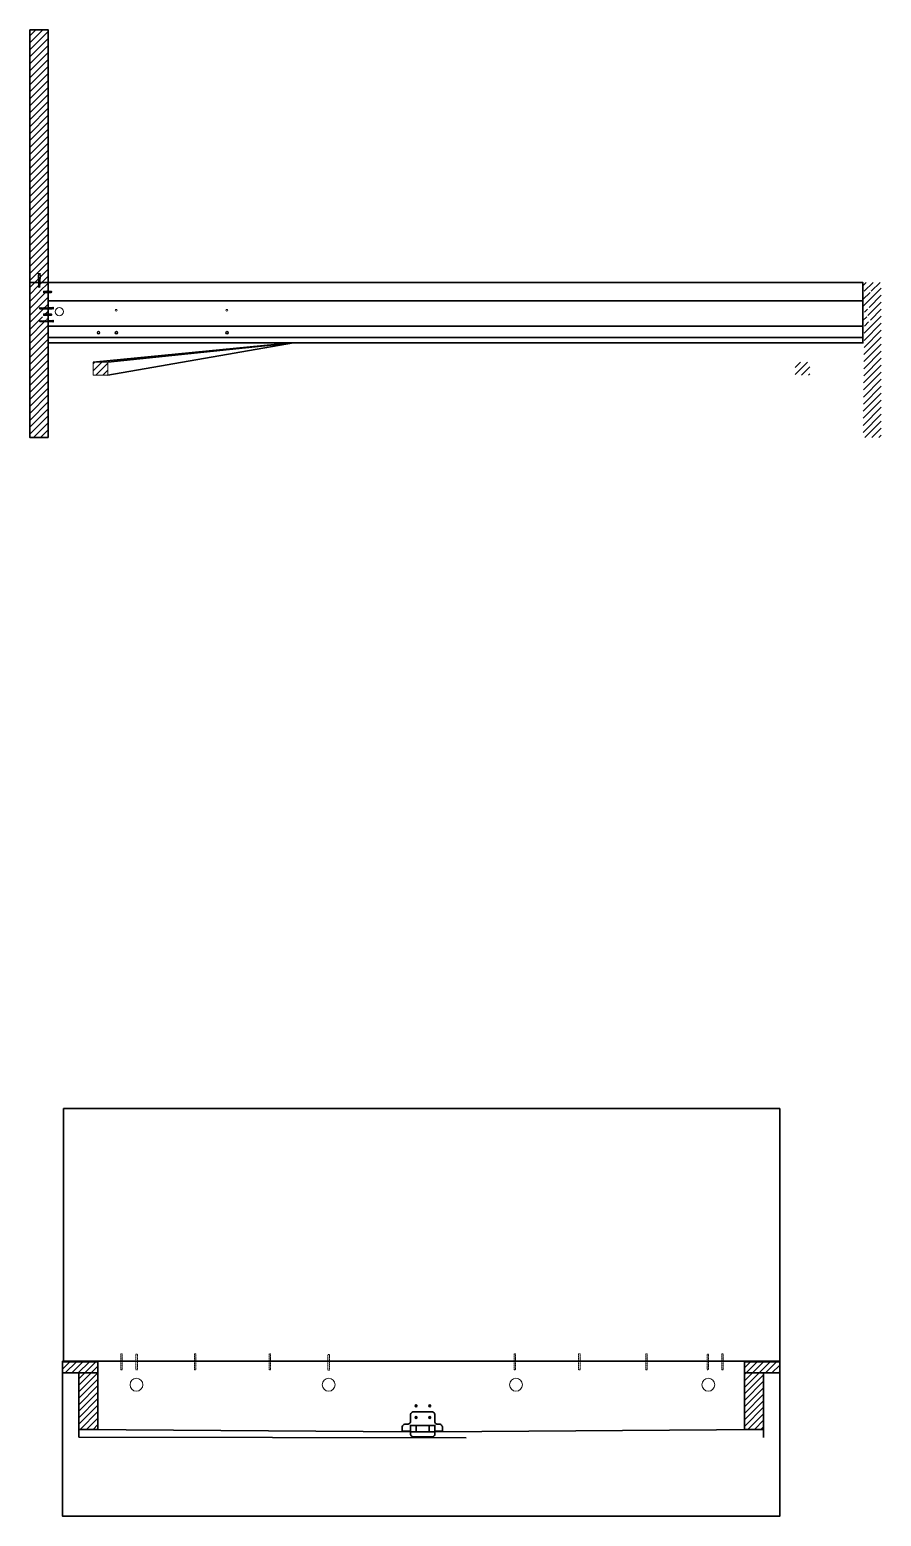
# Model space of a CAD drawing. Header units: millimetres. Extents: x -65822 to 124962, y -17646 to 50330.
# Drawn here: x 22237 to 24327, y 816 to 4462 of the extents above; entities that cross this region are included whole.
import ezdxf

# ---------------------------------------------------------------- set-up
doc = ezdxf.new("R2010")
doc.units = ezdxf.units.MM
doc.header["$MEASUREMENT"] = 0
doc.linetypes.add('HIDDEN', pattern=[0.375, 0.25, -0.125])
for name, color, linetype, lineweight in [('Arredi', 3, 'Continuous', 30), ('Dettagli', 210, 'Continuous', 5), ('Tratteggi', 2, 'HIDDEN', 15)]:
    doc.layers.add(name, color=color, linetype=linetype, lineweight=lineweight)
doc.layers.add('Viti', color=2, linetype='Continuous')
pattern_1 = [(45, (13622.354, -1441.153), (-7.954951, 7.954951), [])]

msp = doc.modelspace()

# ---------------------------------------------------------------- hatches: boundary and pattern name
at = {"layer": 'Dettagli'}
h = msp.add_hatch(dxfattribs=at)
h.set_pattern_fill('ANSI31', color=256, scale=97)
h.set_pattern_definition([(45, (3492.294, -19442.244), (-8.5736697, 8.5736697), [])])
h.paths.add_polyline_path([(22282.2, 4461.7), (22237.2, 4461.7), (22237.2, 3841.7), (22282.2, 3841.7)])
h.paths.add_polyline_path([(22282.2, 3744.2), (22278.4, 3744.2), (22278.4, 3745.2, -0.469008), (22278.4, 3752.2), (22278.4, 3750.4), (22282.2, 3750.4), (22282.2, 3757.7), (22261.7, 3757.7), (22261.7, 3760.7), (22282.2, 3760.7), (22282.2, 3775.7), (22278.4, 3775.7), (22278.4, 3776.6, -0.469008), (22278.4, 3783.7), (22278.4, 3781.9), (22282.2, 3781.9), (22282.2, 3817.2), (22261.8, 3817.2), (22261.8, 3820.2), (22282.2, 3820.2), (22282.2, 3841.7), (22262.6, 3841.7, -0.396733), (22256.3, 3841.7), (22237.2, 3841.7), (22237.2, 3461.7), (22282.2, 3461.7)])
h.paths.add_polyline_path([(22260.1, 3748.5), (22257.9, 3747.3), (22260.6, 3745.7, -0.158696)], flags=16)
h.paths.add_polyline_path([(22260.8, 3749.3), (22263.2, 3749.3), (22265.3, 3749.3), (22267.7, 3749.3), (22269.9, 3749.3), (22272.3, 3749.3), (22274.4, 3749.3), (22276.3, 3749.3, 0.266572), (22277.8, 3745), (22275.2, 3745), (22273, 3745), (22270.7, 3745), (22268.1, 3745), (22265.7, 3745), (22263.3, 3745), (22261.6, 3745, -0.254029)], flags=16)
h.paths.add_polyline_path([(22262.7, 3749.1), (22264.8, 3749.1), (22267.2, 3749.1), (22269.4, 3749.1), (22271.8, 3749.1), (22274, 3749.1), (22274.4, 3749.1, 0.23266), (22275.6, 3745.2), (22273.5, 3745.2), (22271.2, 3745.2), (22268.5, 3745.2), (22266.2, 3745.2), (22263.8, 3745.2), (22263.2, 3745.2, -0.221988)], flags=0)
h.paths.add_polyline_path([(22260.1, 3780), (22257.9, 3778.8), (22260.6, 3777.1, -0.158696)], flags=16)
h.paths.add_polyline_path([(22260.8, 3780.8), (22263.2, 3780.8), (22265.3, 3780.8), (22267.7, 3780.8), (22269.9, 3780.8), (22272.3, 3780.8), (22274.4, 3780.8), (22276.3, 3780.8, 0.266572), (22277.8, 3776.5), (22275.2, 3776.5), (22273, 3776.5), (22270.7, 3776.5), (22268.1, 3776.5), (22265.7, 3776.5), (22263.3, 3776.5), (22261.6, 3776.5, -0.254029)], flags=16)
h.paths.add_polyline_path([(22262.7, 3780.6), (22264.8, 3780.6), (22267.2, 3780.6), (22269.4, 3780.6), (22271.8, 3780.6), (22274, 3780.6), (22274.4, 3780.6, 0.23266), (22275.6, 3776.7), (22273.5, 3776.7), (22271.2, 3776.7), (22268.5, 3776.7), (22266.2, 3776.7), (22263.8, 3776.7), (22263.2, 3776.7, -0.221988)], flags=0)
h.paths.add_polyline_path([(22259.2, 3828.9), (22260.4, 3826.6), (22262, 3829.3, -0.158696)], flags=16)
h.paths.add_polyline_path([(22258.3, 3829.5), (22258.3, 3831.9), (22258.3, 3834), (22258.3, 3836.4), (22258.3, 3838.6), (22258.6, 3840.5), (22258.6, 3838.6, 0.252715), (22262.6, 3840.1), (22262.6, 3839.4), (22262.6, 3836.8), (22262.6, 3834.5), (22262.6, 3832), (22262.6, 3830.3, -0.254029)], flags=16)
h.paths.add_polyline_path([(22258.6, 3833.5), (22258.6, 3836), (22258.6, 3838.1, 0.23013), (22262.4, 3839.2), (22262.4, 3837.3), (22262.4, 3834.9), (22262.4, 3832.5), (22262.4, 3831.9, -0.221988), (22258.6, 3831.4)], flags=0)
h.paths.add_polyline_path([(24327.2, 3841.7), (24282.2, 3841.7), (24282.2, 3820.2), (24302.7, 3820.2), (24302.7, 3817.2), (24282.2, 3817.2), (24282.2, 3796.7), (24282.2, 3779.6), (24285.8, 3779.6), (24287.9, 3780.8), (24287.5, 3780.8), (24285.8, 3780.6), (24285.8, 3777.6), (24285.6, 3760.7), (24302.8, 3760.7), (24302.8, 3757.7), (24282.2, 3757.7), (24282.2, 3748.1), (24285.8, 3748.1), (24287.9, 3749.3), (24287.5, 3749.3), (24285.8, 3749.1), (24285.8, 3746.2), (24282.2, 3461.7), (24327.2, 3461.7)])
h.paths.add_polyline_path([(24303.6, 3745.7), (24306.3, 3747.3), (24304, 3748.5, -0.158696)], flags=16)
h.paths.add_polyline_path([(24300.3, 3745), (24297.8, 3745), (24295.5, 3745), (24292.8, 3745), (24290.5, 3745), (24288.3, 3745), (24286.6, 3745.2), (24288.6, 3745.2, 0.24604), (24289.7, 3749.3), (24290.2, 3749.3), (24292.3, 3749.3), (24294.7, 3749.3), (24296.9, 3749.3), (24299.3, 3749.3), (24301.4, 3749.3), (24303.4, 3749.3, -0.254029), (24302.6, 3745)], flags=16)
h.paths.add_polyline_path([(24301.5, 3749.1), (24301, 3749.1, -0.22364), (24300.4, 3745.2), (24301, 3745.2, 0.221988)], flags=0)
h.paths.add_polyline_path([(24296.3, 3745.2), (24293.7, 3745.2), (24291.4, 3745.2), (24289.2, 3745.2, 0.228766), (24290.2, 3749.1), (24291.9, 3749.1), (24294.3, 3749.1), (24296.5, 3749.1), (24299.4, 3749.1, -0.225205), (24298.6, 3745.2)], flags=0)
h.paths.add_polyline_path([(24303.6, 3777.1), (24306.3, 3778.8), (24304, 3780, -0.158696)], flags=16)
h.paths.add_polyline_path([(24300.3, 3776.5), (24297.8, 3776.5), (24295.5, 3776.5), (24292.8, 3776.5), (24290.5, 3776.5), (24288.3, 3776.5), (24286.6, 3776.7), (24288.6, 3776.7, 0.24604), (24289.7, 3780.8), (24290.2, 3780.8), (24292.3, 3780.8), (24294.7, 3780.8), (24296.9, 3780.8), (24299.3, 3780.8), (24301.4, 3780.8), (24303.4, 3780.8, -0.254029), (24302.6, 3776.5)], flags=16)
h.paths.add_polyline_path([(24301.5, 3780.6), (24301, 3780.6, -0.22364), (24300.4, 3776.7), (24301, 3776.7, 0.221988)], flags=0)
h.paths.add_polyline_path([(24296.3, 3776.7), (24293.7, 3776.7), (24291.4, 3776.7), (24289.2, 3776.7, 0.228766), (24290.2, 3780.6), (24291.9, 3780.6), (24294.3, 3780.6), (24296.5, 3780.6), (24299.4, 3780.6, -0.225205), (24298.6, 3776.7)], flags=0)
h.paths.add_polyline_path([(22428.9, 3646.6), (22393.1, 3646.6), (22393.1, 3614.5), (22428.9, 3614.5)])
h.paths.add_polyline_path([(24151.7, 3646.4), (24116.1, 3646.4), (24116.1, 3614.5), (24151.7, 3614.5)])
h = msp.add_hatch(dxfattribs=at)
h.set_pattern_fill('ANSI31', color=256, scale=90)
h.set_pattern_definition(pattern_1)
h.paths.add_polyline_path([(22404.7, 1167.4), (22357.9, 1167.4), (22357.9, 1029.1), (22404.7, 1029.1)])
h.paths.add_polyline_path([(22404.7, 1167.4), (22404.7, 1194.8), (22317.9, 1194.8), (22317.9, 1167.4)])
h = msp.add_hatch(dxfattribs=at)
h.set_pattern_fill('ANSI31', color=256, scale=90)
h.set_pattern_definition(pattern_1)
h.paths.add_polyline_path([(24038.2, 1167.4), (23991.4, 1167.4), (23991.4, 1029.1), (24038.2, 1029.1)])
h.paths.add_polyline_path([(24077.9, 1194.8), (23991.4, 1194.8), (23991.4, 1167.4), (24038.2, 1167.4), (24077.9, 1167.4)])

# ---------------------------------------------------------------- linework, layer by layer
at = {"layer": 'Arredi'}
for p, q in [((22393.1, 3646.6), (22879.3, 3693.7)), ((22428.9, 3646.6), (22884.3, 3693.7)), ((22884.3, 3693.7), (22428.9, 3614.5)), ((22317.9, 1194.8), (22404.2, 1194.8)), ((24078.2, 1194.8), (23991.9, 1194.8)), ((22357.9, 1029.1), (22357.9, 1009.9)), ((24038.2, 1029.1), (24038.2, 1009.5))]:
    msp.add_line(p, q, dxfattribs=at)
at = {"layer": 'Arredi', "color": 0}
for p, q in [((22357.9, 1029.1), (23171.7, 1023.2)), ((23151.5, 1035.6), (23151.5, 1025)), ((24038.2, 1028.9), (23231.7, 1023.2)), ((23250, 1036.3), (23250, 1025)), ((22357.9, 1009.9), (23308.5, 1008.7))]:
    msp.add_line(p, q, dxfattribs=at)
at = {"layer": 'Arredi'}
for points in [[(22237.2, 4461.7), (22237.2, 3841.7), (22282.2, 3841.7), (22282.2, 4461.7)], [(22237.2, 3841.7), (22237.2, 3461.7), (22282.2, 3461.7), (22282.2, 3841.7)], [(22282.2, 3796.7), (24282.2, 3796.7), (24282.2, 3841.7), (22282.2, 3841.7)], [(22282.2, 3841.7), (24282.2, 3841.7), (24282.2, 3693.7), (22282.2, 3693.7)], [(24282.2, 3693.7), (22282.2, 3693.7), (22282.2, 3734.3), (24282.2, 3734.3)], [(24282.2, 3693.7), (22282.2, 3693.7), (22282.2, 3707.3), (24282.2, 3707.3)], [(22320.1, 1816), (22320.1, 1196), (24077.9, 1196), (24077.9, 1816)], [(22317.9, 1196), (24077.9, 1196), (24077.9, 816), (22317.9, 816)], [(22317.9, 1194.8), (22404.7, 1194.8), (22404.7, 1167.4), (22317.9, 1167.4)], [(22404.7, 1167.4), (22404.7, 1029.1), (22357.9, 1029.1), (22357.9, 1167.4)], [(24078.2, 1194.8), (23991.4, 1194.8), (23991.4, 1167.4), (24078.2, 1167.4)], [(23991.4, 1167.4), (23991.4, 1029.1), (24038.2, 1029.1), (24038.2, 1167.4)]]:
    msp.add_lwpolyline(points, close=True, dxfattribs=at)
at = {"layer": 'Arredi', "color": 0}
for points in [[(23171.7, 1066.4), (23171.7, 1047)], [(23225.6, 1072.2), (23177.7, 1072.2)], [(23231.7, 1047.1), (23231.7, 1065.9)], [(23166.3, 1041.6), (23158, 1041.6)], [(23171.7, 1023.2), (23171.7, 1016.7)], [(23231.7, 1038.7), (23231.7, 1023.2), (23217.4, 1023.2), (23217.4, 1038.7)], [(23231.7, 1016), (23231.7, 1023.2)], [(23244.4, 1041.6), (23236.4, 1041.6)], [(23176.8, 1011.2), (23226.9, 1011.2)]]:
    msp.add_lwpolyline(points, dxfattribs=at)
for points in [[(23151.5, 1025), (23151.5, 1025), (23171.7, 1025), (23171.7, 1025)], [(23171.7, 1023.2), (23171.7, 1038.7), (23231.7, 1038.7), (23231.7, 1023.2)], [(23171.7, 1023.2), (23171.7, 1038.7), (23185.9, 1038.7), (23185.9, 1023.2)], [(23231.7, 1025), (23231.7, 1025), (23250, 1025), (23250, 1025)]]:
    msp.add_lwpolyline(points, close=True, dxfattribs=at)
for centre in [(23185.4, 1087), (23185.4, 1058.2), (23218.9, 1087), (23218.9, 1058.2)]:
    msp.add_circle(centre, 2.23, dxfattribs=at)
for centre, start, end in [((23180.3, 1063.6), 106.8962, 162.0588), ((23223, 1063.6), 14.9508, 73.1038), ((23160, 1032.8), 103.0065, 161.684), ((23163.2, 1050.1), 290.1879, 339.9201), ((23240.3, 1049.8), 197.3771, 244.5743), ((23240.3, 1049.8), 295.1293, 295.8188), ((23241.6, 1033), 21.8451, 73.1879), ((23180.3, 1019.5), 197.9412, 247.372), ((23223.4, 1019.5), 292.628, 336.899)]:
    msp.add_arc(centre, 9.03, start, end, dxfattribs=at)
at = {"layer": 'Dettagli'}
msp.add_lwpolyline([(22393.1, 3646.6), (22428.9, 3646.6), (22428.9, 3614.5), (22393.1, 3614.5)], close=True, dxfattribs=at)
for centre, radius in [((22310, 3770.4), 10), ((22449.6, 3773.7), 2.23), ((22721.2, 3773.7), 2.23), ((22406.2, 3718.6), 3.45), ((22406.2, 3718.6), 2.23), ((22450, 3718.6), 3.45), ((22450, 3718.6), 2.23), ((22721.6, 3718.6), 3.45), ((22721.6, 3718.6), 2.23), ((22499.2, 1138.6), 15.8), ((22971.1, 1138.6), 15.8), ((23430.7, 1138.6), 15.8), ((23902.6, 1138.6), 15.8)]:
    msp.add_circle(centre, radius, dxfattribs=at)
at = {"layer": 'Tratteggi'}
for points in [[(22464.5, 1175.5), (22460.7, 1175.5), (22460.7, 1214.1), (22464.5, 1214.1)], [(22501.6, 1174.9), (22497.7, 1174.9), (22497.7, 1213.5), (22501.6, 1213.5)], [(22645.1, 1175.5), (22641.3, 1175.5), (22641.3, 1214.1), (22645.1, 1214.1)], [(22828.6, 1175.5), (22824.7, 1175.5), (22824.7, 1214.1), (22828.6, 1214.1)], [(22972.8, 1174.1), (22969, 1174.1), (22969, 1212.7), (22972.8, 1212.7)], [(23429.8, 1175.5), (23425.9, 1175.5), (23425.9, 1214.1), (23429.8, 1214.1)], [(23588.2, 1175.5), (23584.4, 1175.5), (23584.4, 1214.1), (23588.2, 1214.1)], [(23753, 1175.5), (23749.2, 1175.5), (23749.2, 1214.1), (23753, 1214.1)], [(23903.4, 1174.9), (23899.6, 1174.9), (23899.6, 1213.5), (23903.4, 1213.5)], [(23939.3, 1175.5), (23935.5, 1175.5), (23935.5, 1214.1), (23939.3, 1214.1)]]:
    msp.add_lwpolyline(points, close=True, dxfattribs=at)
at = {"layer": 'Viti'}
for p, q in [((22259.1, 3854.7), (22262.7, 3854.7)), ((22259.1, 3854.4), (22262.7, 3854.4)), ((22259.9, 3830.9), (22259.9, 3851.4)), ((22259.9, 3851.4), (22261.9, 3851.4)), ((22259.9, 3830.9), (22259.9, 3830.9)), ((22260.1, 3830.7), (22260.8, 3829.6)), ((22260.8, 3829.6), (22261.9, 3831)), ((22261.9, 3851.4), (22261.9, 3844)), ((22261.9, 3831), (22261.9, 3851.4)), ((22271.8, 3816.8), (22272, 3820.8)), ((22289.6, 3816.8), (22271.8, 3816.8)), ((22272, 3820.8), (22289.6, 3820.8)), ((22289.1, 3820), (22272.6, 3820)), ((22289.1, 3819.2), (22272.6, 3819.2)), ((22289.1, 3818.4), (22272.6, 3818.4)), ((22289.1, 3817.6), (22272.6, 3817.6)), ((22289.6, 3820.8), (22289.6, 3816.8)), ((22261.9, 3779.4), (22260.8, 3778.6)), ((22260.8, 3778.6), (22262.2, 3777.5)), ((22262.1, 3779.6), (22282.6, 3779.6)), ((22262.1, 3779.5), (22262.1, 3779.5)), ((22262.2, 3777.5), (22282.6, 3777.5)), ((22271.8, 3760.8), (22272, 3764.8)), ((22289.6, 3760.8), (22271.8, 3760.8)), ((22272, 3764.8), (22289.6, 3764.8)), ((22289, 3764), (22272.5, 3764)), ((22289, 3763.2), (22272.5, 3763.2)), ((22289, 3762.4), (22272.5, 3762.4)), ((22289, 3761.6), (22272.5, 3761.6)), ((22282.6, 3777.5), (22275.2, 3777.5)), ((22282.6, 3779.6), (22282.6, 3777.5)), ((22285.6, 3780.4), (22285.6, 3776.8)), ((22285.9, 3780.4), (22285.9, 3776.8)), ((22289.6, 3764.8), (22289.6, 3760.8)), ((22261.9, 3747.9), (22260.8, 3747.1)), ((22260.8, 3747.1), (22262.2, 3746)), ((22262.1, 3748), (22282.6, 3748)), ((22262.1, 3748), (22262.1, 3748)), ((22262.2, 3746), (22282.6, 3746)), ((22282.6, 3746), (22275.2, 3746)), ((22282.6, 3748), (22282.6, 3746)), ((22285.6, 3748.8), (22285.6, 3745.2)), ((22285.9, 3748.8), (22285.9, 3745.2))]:
    msp.add_line(p, q, dxfattribs=at)
for points in [[(22258.4, 3863.5), (22263.3, 3863.5), (22263.3, 3862.9), (22258.4, 3862.9)], [(22259.1, 3860.4), (22262.7, 3860.4), (22262.7, 3851.4), (22259.1, 3851.4)], [(22259.6, 3862.9), (22262, 3862.9), (22262, 3860.4), (22259.6, 3860.4)], [(22291.6, 3780.4), (22291.6, 3776.8), (22282.6, 3776.8), (22282.6, 3780.4)], [(22294.1, 3779.8), (22294.1, 3777.4), (22291.6, 3777.4), (22291.6, 3779.8)], [(22294.7, 3781), (22294.7, 3776.1), (22294.1, 3776.1), (22294.1, 3781)], [(22291.6, 3748.8), (22291.6, 3745.2), (22282.6, 3745.2), (22282.6, 3748.8)], [(22294.1, 3748.3), (22294.1, 3745.9), (22291.6, 3745.9), (22291.6, 3748.3)], [(22294.7, 3749.5), (22294.7, 3744.6), (22294.1, 3744.6), (22294.1, 3749.5)]]:
    msp.add_lwpolyline(points, close=True, dxfattribs=at)
for points in [[(22259.1, 3850.1), (22259.8, 3850.1), (22261.9, 3850.5), (22262.7, 3850.7), (22261.9, 3850.8), (22259.9, 3850.4), (22259.1, 3850.1)], [(22259.1, 3849), (22259.8, 3849), (22261.9, 3849.4), (22262.7, 3849.6), (22261.9, 3849.6), (22259.9, 3849.2), (22259.1, 3849)], [(22259.1, 3847.8), (22259.8, 3847.8), (22261.9, 3848.2), (22262.7, 3848.5), (22261.9, 3848.5), (22259.9, 3848.1), (22259.1, 3847.8)], [(22259.1, 3846.7), (22259.8, 3846.7), (22261.9, 3847.1), (22262.7, 3847.3), (22261.9, 3847.3), (22259.9, 3847), (22259.1, 3846.7)], [(22259.1, 3845.5), (22259.8, 3845.5), (22261.9, 3845.9), (22262.7, 3846.2), (22261.9, 3846.2), (22259.9, 3845.8), (22259.1, 3845.5)], [(22259.1, 3844.4), (22259.8, 3844.4), (22261.9, 3844.8), (22262.7, 3845), (22261.9, 3845), (22259.9, 3844.7), (22259.1, 3844.4)], [(22259.1, 3843.2), (22259.8, 3843.2), (22261.9, 3843.6), (22262.7, 3843.9), (22261.9, 3843.9), (22259.9, 3843.5), (22259.1, 3843.2)], [(22259.1, 3842.1), (22259.8, 3842.1), (22261.9, 3842.5), (22262.7, 3842.7), (22261.9, 3842.7), (22259.9, 3842.4), (22259.1, 3842.1)], [(22259.1, 3840.9), (22259.8, 3840.9), (22261.9, 3841.3), (22262.7, 3841.6), (22261.9, 3841.6), (22259.9, 3841.2), (22259.1, 3840.9)], [(22259.1, 3839.8), (22259.8, 3839.8), (22261.9, 3840.2), (22262.7, 3840.4), (22261.9, 3840.4), (22259.9, 3840.1), (22259.1, 3839.8)], [(22259.1, 3838.6), (22259.8, 3838.7), (22261.9, 3839), (22262.7, 3839.3), (22261.9, 3839.3), (22259.9, 3838.9), (22259.1, 3838.6)], [(22259.1, 3837.5), (22259.8, 3837.5), (22261.9, 3837.9), (22262.7, 3838.1), (22261.9, 3838.1), (22259.9, 3837.8), (22259.1, 3837.5)], [(22259.1, 3836.3), (22259.8, 3836.4), (22261.9, 3836.7), (22262.7, 3837), (22261.9, 3837), (22259.9, 3836.6), (22259.1, 3836.3)], [(22259.1, 3835.2), (22259.8, 3835.2), (22261.9, 3835.6), (22262.7, 3835.8), (22261.9, 3835.8), (22259.9, 3835.5), (22259.1, 3835.2)], [(22259.1, 3834), (22259.8, 3834.1), (22261.9, 3834.4), (22262.7, 3834.7), (22261.9, 3834.7), (22259.9, 3834.3), (22259.1, 3834)], [(22259.1, 3832.9), (22259.8, 3832.9), (22261.9, 3833.3), (22262.7, 3833.5), (22261.9, 3833.5), (22259.9, 3833.2), (22259.1, 3832.9)], [(22259.1, 3831.7), (22259.8, 3831.8), (22261.9, 3832.1), (22262.7, 3832.4), (22261.9, 3832.4), (22259.9, 3832), (22259.1, 3831.7)], [(22259.1, 3830.6), (22259.8, 3830.6), (22261.9, 3831), (22262.7, 3831.2), (22261.9, 3831.2), (22259.9, 3830.9), (22259.1, 3830.6)], [(22272, 3820.8), (22270.9, 3819.8), (22270.9, 3817.8), (22271.8, 3816.8)], [(22289.6, 3820.8), (22290.7, 3819.8), (22290.7, 3817.8), (22289.6, 3816.8)], [(22261.8, 3780.4), (22261.8, 3779.6), (22262.2, 3777.5), (22262.4, 3776.7), (22262.5, 3777.5), (22262.1, 3779.6), (22261.8, 3780.4)], [(22263, 3780.4), (22263, 3779.6), (22263.4, 3777.5), (22263.6, 3776.7), (22263.6, 3777.5), (22263.2, 3779.6), (22263, 3780.4)], [(22264.1, 3780.4), (22264.1, 3779.6), (22264.5, 3777.5), (22264.7, 3776.7), (22264.8, 3777.5), (22264.4, 3779.6), (22264.1, 3780.4)], [(22265.2, 3780.4), (22265.3, 3779.6), (22265.6, 3777.5), (22265.9, 3776.7), (22265.9, 3777.5), (22265.5, 3779.6), (22265.2, 3780.4)], [(22266.4, 3780.4), (22266.4, 3779.6), (22266.8, 3777.5), (22267, 3776.7), (22267, 3777.5), (22266.7, 3779.6), (22266.4, 3780.4)], [(22267.5, 3780.4), (22267.6, 3779.6), (22267.9, 3777.5), (22268.2, 3776.7), (22268.2, 3777.5), (22267.8, 3779.6), (22267.5, 3780.4)], [(22268.7, 3780.4), (22268.7, 3779.6), (22269.1, 3777.5), (22269.3, 3776.7), (22269.3, 3777.5), (22269, 3779.6), (22268.7, 3780.4)], [(22269.8, 3780.4), (22269.9, 3779.6), (22270.2, 3777.5), (22270.5, 3776.7), (22270.5, 3777.5), (22270.1, 3779.6), (22269.8, 3780.4)], [(22272, 3764.8), (22270.9, 3763.8), (22270.9, 3761.8), (22271.8, 3760.8)], [(22271, 3780.4), (22271, 3779.6), (22271.4, 3777.5), (22271.6, 3776.7), (22271.6, 3777.5), (22271.3, 3779.6), (22271, 3780.4)], [(22272.1, 3780.4), (22272.2, 3779.6), (22272.5, 3777.5), (22272.8, 3776.7), (22272.8, 3777.5), (22272.4, 3779.6), (22272.1, 3780.4)], [(22273.3, 3780.4), (22273.3, 3779.6), (22273.7, 3777.5), (22273.9, 3776.7), (22273.9, 3777.5), (22273.6, 3779.6), (22273.3, 3780.4)], [(22274.4, 3780.4), (22274.5, 3779.6), (22274.8, 3777.5), (22275.1, 3776.7), (22275.1, 3777.5), (22274.7, 3779.6), (22274.4, 3780.4)], [(22275.6, 3780.4), (22275.6, 3779.6), (22276, 3777.5), (22276.2, 3776.7), (22276.2, 3777.5), (22275.9, 3779.6), (22275.6, 3780.4)], [(22276.7, 3780.4), (22276.7, 3779.6), (22277.1, 3777.5), (22277.4, 3776.7), (22277.4, 3777.5), (22277, 3779.6), (22276.7, 3780.4)], [(22277.9, 3780.4), (22277.9, 3779.6), (22278.3, 3777.5), (22278.5, 3776.7), (22278.5, 3777.5), (22278.2, 3779.6), (22277.9, 3780.4)], [(22279, 3780.4), (22279, 3779.6), (22279.4, 3777.5), (22279.7, 3776.7), (22279.7, 3777.5), (22279.3, 3779.6), (22279, 3780.4)], [(22280.2, 3780.4), (22280.2, 3779.6), (22280.6, 3777.5), (22280.8, 3776.7), (22280.8, 3777.5), (22280.5, 3779.6), (22280.2, 3780.4)], [(22281.3, 3780.4), (22281.3, 3779.6), (22281.7, 3777.5), (22282, 3776.7), (22282, 3777.5), (22281.6, 3779.6), (22281.3, 3780.4)], [(22289.6, 3764.8), (22290.7, 3763.8), (22290.7, 3761.8), (22289.6, 3760.8)], [(22261.8, 3748.8), (22261.8, 3748.1), (22262.2, 3746), (22262.4, 3745.2), (22262.5, 3746), (22262.1, 3748), (22261.8, 3748.8)], [(22263, 3748.8), (22263, 3748.1), (22263.4, 3746), (22263.6, 3745.2), (22263.6, 3746), (22263.2, 3748), (22263, 3748.8)], [(22264.1, 3748.8), (22264.1, 3748.1), (22264.5, 3746), (22264.7, 3745.2), (22264.8, 3746), (22264.4, 3748), (22264.1, 3748.8)], [(22265.2, 3748.8), (22265.3, 3748.1), (22265.6, 3746), (22265.9, 3745.2), (22265.9, 3746), (22265.5, 3748), (22265.2, 3748.8)], [(22266.4, 3748.8), (22266.4, 3748.1), (22266.8, 3746), (22267, 3745.2), (22267, 3746), (22266.7, 3748), (22266.4, 3748.8)], [(22267.5, 3748.8), (22267.6, 3748.1), (22267.9, 3746), (22268.2, 3745.2), (22268.2, 3746), (22267.8, 3748), (22267.5, 3748.8)], [(22268.7, 3748.8), (22268.7, 3748.1), (22269.1, 3746), (22269.3, 3745.2), (22269.3, 3746), (22269, 3748), (22268.7, 3748.8)], [(22269.8, 3748.8), (22269.9, 3748.1), (22270.2, 3746), (22270.5, 3745.2), (22270.5, 3746), (22270.1, 3748), (22269.8, 3748.8)], [(22271, 3748.8), (22271, 3748.1), (22271.4, 3746), (22271.6, 3745.2), (22271.6, 3746), (22271.3, 3748), (22271, 3748.8)], [(22272.1, 3748.8), (22272.2, 3748.1), (22272.5, 3746), (22272.8, 3745.2), (22272.8, 3746), (22272.4, 3748), (22272.1, 3748.8)], [(22273.3, 3748.8), (22273.3, 3748.1), (22273.7, 3746), (22273.9, 3745.2), (22273.9, 3746), (22273.6, 3748), (22273.3, 3748.8)], [(22274.4, 3748.8), (22274.5, 3748.1), (22274.8, 3746), (22275.1, 3745.2), (22275.1, 3746), (22274.7, 3748), (22274.4, 3748.8)], [(22275.6, 3748.8), (22275.6, 3748.1), (22276, 3746), (22276.2, 3745.2), (22276.2, 3746), (22275.9, 3748), (22275.6, 3748.8)], [(22276.7, 3748.8), (22276.7, 3748.1), (22277.1, 3746), (22277.4, 3745.2), (22277.4, 3746), (22277, 3748), (22276.7, 3748.8)], [(22277.9, 3748.8), (22277.9, 3748.1), (22278.3, 3746), (22278.5, 3745.2), (22278.5, 3746), (22278.2, 3748), (22277.9, 3748.8)], [(22279, 3748.8), (22279, 3748.1), (22279.4, 3746), (22279.7, 3745.2), (22279.7, 3746), (22279.3, 3748), (22279, 3748.8)], [(22280.2, 3748.8), (22280.2, 3748.1), (22280.6, 3746), (22280.8, 3745.2), (22280.8, 3746), (22280.5, 3748), (22280.2, 3748.8)], [(22281.3, 3748.8), (22281.3, 3748.1), (22281.7, 3746), (22282, 3745.2), (22282, 3746), (22281.6, 3748), (22281.3, 3748.8)]]:
    msp.add_lwpolyline(points, dxfattribs=at)

doc.saveas('drawing.dxf')
